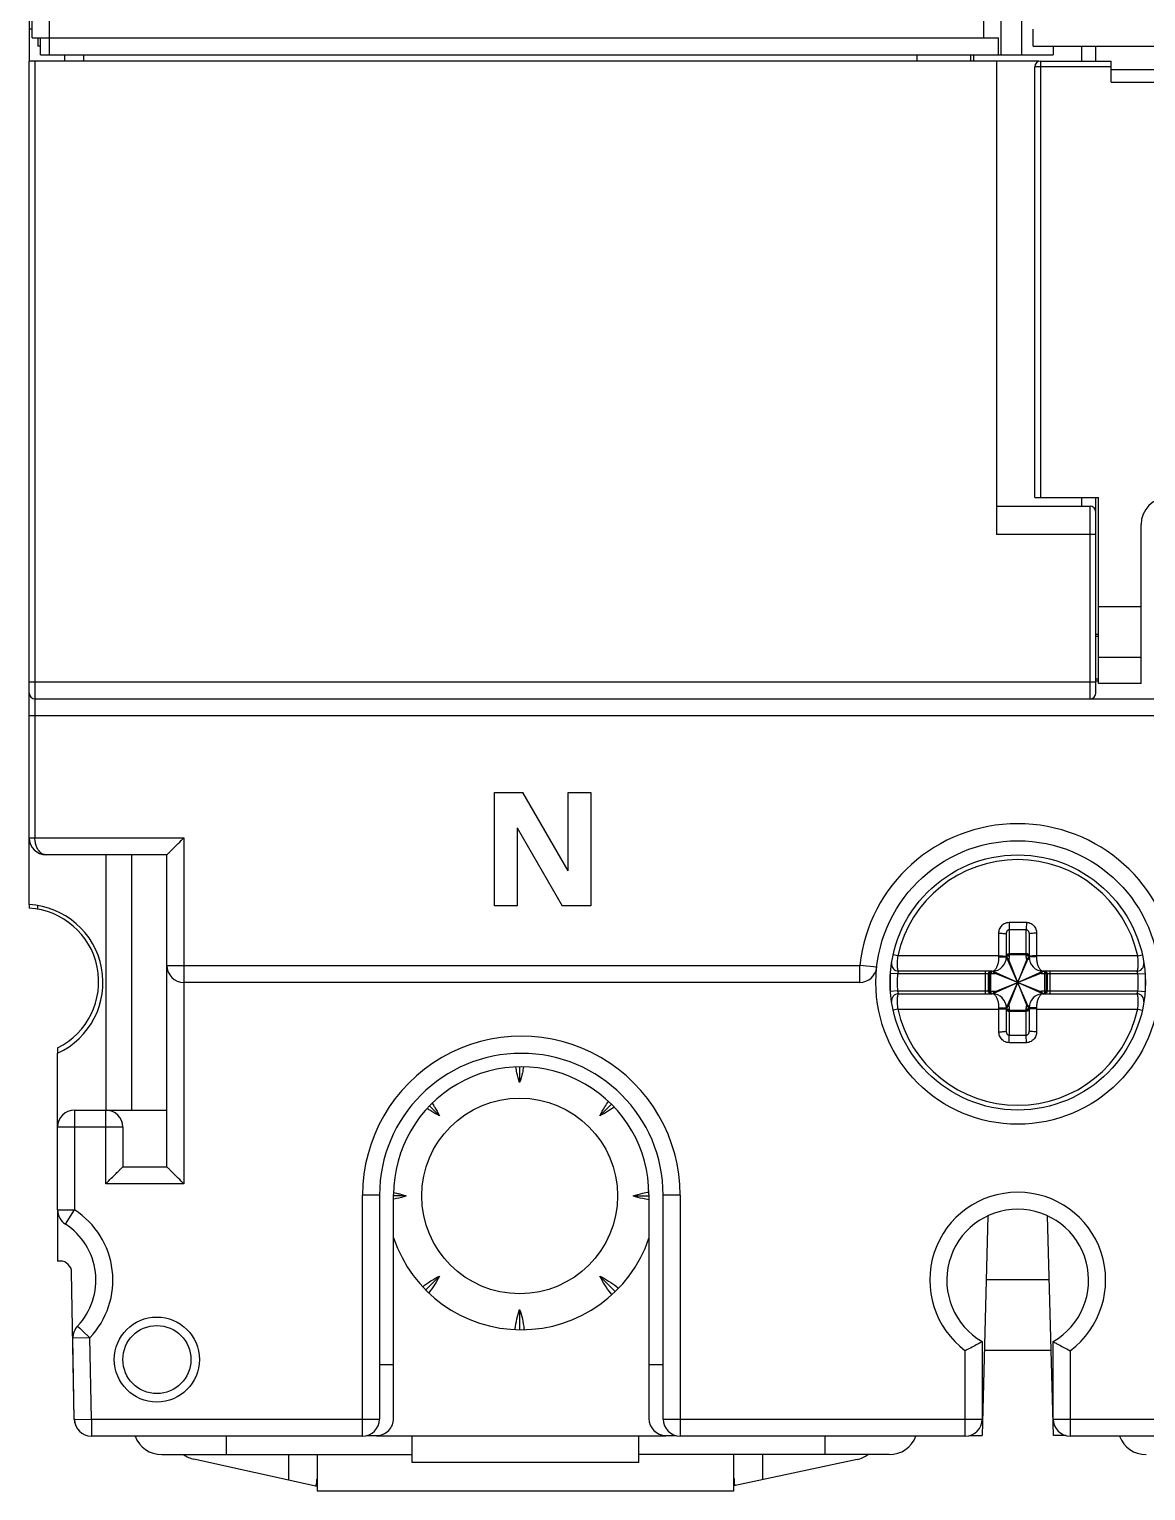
# Model space of a CAD drawing. Extents: x 0 to 193, y 0 to 226.
# Drawn here: x 23.9 to 63.3, y 30.6 to 82.1 of the extents above; entities that cross this region are included whole.
import ezdxf

# ---------------------------------------------------------------- set-up
doc = ezdxf.new("R2010")
doc.units = 0

# ---------------------------------------------------------------- blocks, each defined once
blk = doc.blocks.new('trhgkjglyretgerdutdhjfkhg')
for p, q in [((8526.73, -2201.867), (8526.73, -2290.521)), ((8526.83, -2290.821), (8526.83, -2204.328)), ((8561.73, -2291.421), (8561.73, -2204.703)), ((8560.98, -2209.121), (8560.98, -2291.421)), ((8560.38, -2290.821), (8560.38, -2209.721)), ((8527.43, -2247.821), (8527.43, -2290.821)), ((8526.73, -2290.521), (8526.73, -2291.652)), ((8526.83, -2290.521), (8526.73, -2290.521)), ((8526.83, -2290.821), (8560.9, -2290.821)), ((8527.03, -2290.821), (8527.03, -2291.121)), ((8527.13, -2291.421), (8527.13, -2290.821)), ((8527.43, -2290.821), (8527.43, -2291.421)), ((8560.9, -2291.421), (8560.9, -2290.821)), ((8562.13, -2291.121), (8562.13, -2290.521)), ((8527.13, -2291.121), (8527.03, -2291.121)), ((8562.13, -2291.121), (8666.03, -2291.121)), ((8562.83, -2291.121), (8562.83, -2291.421)), ((8563.83, -2291.121), (8563.83, -2291.642)), ((8564.33, -2291.642), (8564.33, -2291.121)), ((8526.73, -2321.396), (8526.73, -2291.652)), ((8562.319, -2291.652), (8526.73, -2291.652)), ((8526.93, -2291.652), (8526.93, -2319.042)), ((8527.13, -2291.421), (8562.83, -2291.421)), ((8527.98, -2291.652), (8527.98, -2291.421)), ((8528.651, -2291.652), (8528.651, -2291.421)), ((8558.03, -2291.652), (8558.03, -2291.421)), ((8559.91, -2291.421), (8559.91, -2291.652)), ((8560.03, -2291.652), (8560.03, -2291.421)), ((8560.83, -2291.652), (8560.83, -2308.342)), ((8562.18, -2307.042), (8562.18, -2291.842)), ((8564.88, -2291.842), (8562.18, -2291.842)), ((8562.38, -2291.642), (8562.38, -2307.042)), ((8562.38, -2291.642), (8564.88, -2291.642)), ((8564.88, -2292.392), (8564.88, -2291.642)), ((8564.88, -2291.942), (8568.88, -2291.942)), ((8564.88, -2292.392), (8568.88, -2292.392)), ((8560.83, -2307.342), (8564.13, -2307.342)), ((8562.18, -2307.042), (8564.43, -2307.042)), ((8563.83, -2307.042), (8563.83, -2307.342)), ((8564.13, -2314.142), (8564.13, -2307.342)), ((8564.33, -2313.942), (8564.33, -2307.042)), ((8564.43, -2313.592), (8564.43, -2307.042)), ((8564.33, -2308.342), (8560.83, -2308.342)), ((8565.93, -2313.592), (8565.93, -2307.992)), ((8565.93, -2310.892), (8564.43, -2310.892)), ((8564.43, -2311.867), (8564.33, -2311.867)), ((8564.43, -2311.942), (8564.33, -2311.942)), ((8564.43, -2312.667), (8565.93, -2312.667)), ((8526.73, -2313.542), (8564.33, -2313.542)), ((8564.43, -2313.442), (8564.33, -2313.442)), ((8564.43, -2313.517), (8564.33, -2313.517)), ((8565.93, -2313.592), (8564.43, -2313.592)), ((8526.93, -2314.142), (8601.03, -2314.142)), ((8601.03, -2314.742), (8526.73, -2314.742)), ((8543.13, -2321.442), (8543.13, -2317.442)), ((8543.13, -2317.442), (8544.138, -2317.442)), ((8545.73, -2320.201), (8544.138, -2317.442)), ((8545.73, -2320.201), (8545.73, -2317.442)), ((8545.73, -2317.442), (8546.53, -2317.442)), ((8546.53, -2317.442), (8546.53, -2321.442)), ((8543.93, -2318.683), (8545.523, -2321.442)), ((8543.93, -2318.683), (8543.93, -2321.442)), ((8526.73, -2319.042), (8532.18, -2319.042)), ((8532.18, -2319.042), (8532.18, -2331.242)), ((8531.58, -2319.642), (8527.33, -2319.642)), ((8529.435, -2319.642), (8529.435, -2328.642)), ((8530.33, -2319.642), (8530.33, -2328.642)), ((8531.58, -2330.642), (8531.58, -2319.642)), ((8526.73, -2321.396), (8526.73, -2321.523)), ((8527.031, -2321.558), (8527.031, -2321.432)), ((8543.93, -2321.442), (8543.13, -2321.442)), ((8546.53, -2321.442), (8545.523, -2321.442)), ((8561.28, -2322.276), (8561.28, -2323.198)), ((8561.88, -2323.198), (8561.88, -2322.276)), ((8561.18, -2323.242), (8561.18, -2322.438)), ((8561.98, -2322.438), (8561.98, -2323.242)), ((8557.35, -2323.206), (8557.187, -2323.17)), ((8560.918, -2323.242), (8561.18, -2323.242)), ((8561.966, -2325.009), (8561.195, -2323.275)), ((8561.195, -2325.009), (8561.966, -2323.275)), ((8561.899, -2324.939), (8561.262, -2323.346)), ((8561.262, -2324.939), (8561.899, -2323.346)), ((8561.88, -2323.127), (8561.28, -2323.127)), ((8561.88, -2323.169), (8561.28, -2323.169)), ((8562.243, -2323.242), (8561.98, -2323.242)), ((8565.811, -2323.206), (8565.974, -2323.17)), ((8531.58, -2323.542), (8556.013, -2323.542)), ((8556.609, -2323.607), (8556.013, -2323.542)), ((8556.013, -2324.142), (8556.013, -2323.542)), ((8557.341, -2323.842), (8557.092, -2323.825)), ((8557.092, -2324.46), (8557.092, -2323.825)), ((8560.636, -2323.842), (8557.341, -2323.842)), ((8560.68, -2323.742), (8557.38, -2323.742)), ((8560.45, -2324.542), (8560.45, -2323.742)), ((8560.547, -2324.442), (8560.547, -2323.842)), ((8560.569, -2323.842), (8560.569, -2324.442)), ((8560.621, -2323.842), (8560.621, -2324.442)), ((8562.447, -2324.528), (8560.713, -2323.757)), ((8560.713, -2324.528), (8562.447, -2323.757)), ((8562.377, -2324.461), (8560.784, -2323.824)), ((8560.784, -2324.461), (8562.377, -2323.824)), ((8565.78, -2323.742), (8562.48, -2323.742)), ((8565.82, -2323.842), (8562.525, -2323.842)), ((8562.54, -2324.442), (8562.54, -2323.842)), ((8562.592, -2324.442), (8562.592, -2323.842)), ((8562.614, -2323.842), (8562.614, -2324.442)), ((8562.711, -2323.742), (8562.711, -2324.542)), ((8565.82, -2323.842), (8566.069, -2323.825)), ((8566.069, -2323.825), (8566.069, -2324.46)), ((8556.013, -2324.142), (8532.18, -2324.142)), ((8557.341, -2324.442), (8557.092, -2324.46)), ((8557.341, -2324.442), (8560.636, -2324.442)), ((8557.38, -2324.542), (8560.68, -2324.542)), ((8562.48, -2324.542), (8565.78, -2324.542)), ((8562.525, -2324.442), (8565.82, -2324.442)), ((8565.82, -2324.442), (8566.069, -2324.46)), ((8557.35, -2325.078), (8557.187, -2325.114)), ((8560.918, -2325.042), (8561.18, -2325.042)), ((8561.18, -2325.846), (8561.18, -2325.042)), ((8561.28, -2325.087), (8561.28, -2326.009)), ((8561.28, -2325.115), (8561.88, -2325.115)), ((8561.28, -2325.157), (8561.88, -2325.157)), ((8561.88, -2326.009), (8561.88, -2325.087)), ((8562.243, -2325.042), (8561.98, -2325.042)), ((8561.98, -2325.042), (8561.98, -2325.846)), ((8565.811, -2325.078), (8565.974, -2325.114)), ((8527.73, -2326.448), (8527.73, -2326.64)), ((8527.73, -2332.164), (8527.73, -2326.64)), ((8544.02, -2327.123), (8544.02, -2327.669)), ((8540.845, -2328.495), (8541.191, -2328.841)), ((8546.85, -2328.841), (8547.256, -2328.435)), ((8528.33, -2328.642), (8528.33, -2332.164)), ((8528.33, -2328.642), (8531.58, -2328.642)), ((8529.43, -2331.242), (8529.43, -2328.642)), ((8530.03, -2329.242), (8527.73, -2329.242)), ((8530.03, -2329.242), (8530.03, -2330.642)), ((8530.03, -2330.642), (8531.58, -2330.642)), ((8532.18, -2331.242), (8529.43, -2331.242)), ((8539.08, -2331.642), (8538.48, -2331.642)), ((8538.48, -2340.142), (8538.48, -2331.642)), ((8539.08, -2331.642), (8539.08, -2339.542)), ((8539.578, -2339.521), (8539.578, -2331.621)), ((8540.018, -2331.671), (8539.578, -2331.671)), ((8548.023, -2331.671), (8548.578, -2331.671)), ((8548.578, -2331.621), (8548.578, -2339.521)), ((8549.68, -2331.642), (8549.08, -2331.642)), ((8549.08, -2339.542), (8549.08, -2331.642)), ((8549.68, -2331.642), (8549.68, -2340.142)), ((8527.73, -2332.164), (8527.73, -2333.97)), ((8527.73, -2332.164), (8528.33, -2332.164)), ((8528.005, -2332.668), (8528.33, -2332.164)), ((8560.527, -2332.378), (8560.324, -2340.121)), ((8562.836, -2340.121), (8562.633, -2332.378)), ((8527.825, -2333.97), (8527.73, -2333.97)), ((8528.315, -2339.531), (8528.225, -2334.364)), ((8541.19, -2334.501), (8540.707, -2334.984)), ((8546.85, -2334.501), (8547.393, -2335.043)), ((8560.469, -2334.621), (8562.692, -2334.621)), ((8544.02, -2335.673), (8544.02, -2336.389)), ((8528.87, -2336.673), (8528.27, -2336.684)), ((8528.32, -2339.553), (8528.27, -2336.684)), ((8528.435, -2336.26), (8528.516, -2336.337)), ((8528.516, -2336.337), (8528.577, -2336.394)), ((8528.577, -2336.394), (8528.612, -2336.428)), ((8528.612, -2336.428), (8528.87, -2336.673)), ((8528.92, -2339.542), (8528.87, -2336.673)), ((8559.73, -2340.142), (8559.73, -2337.13)), ((8560.33, -2336.807), (8560.33, -2339.542)), ((8562.757, -2337.121), (8560.403, -2337.121)), ((8562.83, -2339.542), (8562.83, -2336.807)), ((8563.43, -2337.13), (8563.43, -2340.142)), ((8539.08, -2337.621), (8539.578, -2337.621)), ((8548.578, -2337.621), (8549.08, -2337.621)), ((8528.32, -2339.553), (8528.92, -2339.542)), ((8528.92, -2339.542), (8539.08, -2339.542)), ((8528.92, -2339.542), (8528.92, -2340.142)), ((8549.08, -2339.542), (8560.33, -2339.542)), ((8562.83, -2339.542), (8574.08, -2339.542)), ((8538.48, -2340.142), (8528.92, -2340.142)), ((8533.676, -2340.142), (8533.676, -2340.796)), ((8538.639, -2340.121), (8538.978, -2340.121)), ((8549.178, -2340.141), (8538.978, -2340.141)), ((8540.227, -2341.071), (8540.227, -2340.141)), ((8548.227, -2341.071), (8548.227, -2340.141)), ((8549.178, -2340.121), (8549.522, -2340.121)), ((8559.73, -2340.142), (8549.68, -2340.142)), ((8554.778, -2340.142), (8554.778, -2340.796)), ((8559.889, -2340.121), (8560.324, -2340.121)), ((8563.272, -2340.121), (8562.836, -2340.121)), ((8573.48, -2340.142), (8563.43, -2340.142)), ((8531.402, -2340.796), (8540.227, -2340.796)), ((8535.877, -2341.697), (8535.877, -2340.796)), ((8536.877, -2340.796), (8536.877, -2342.071)), ((8557.052, -2340.796), (8548.227, -2340.796)), ((8551.577, -2342.071), (8551.577, -2340.796)), ((8552.577, -2340.796), (8552.577, -2341.683)), ((8536.877, -2341.918), (8532.536, -2340.957)), ((8548.227, -2341.071), (8540.227, -2341.071)), ((8555.917, -2340.968), (8551.577, -2341.898)), ((8536.877, -2342.071), (8551.577, -2342.071))]:
    blk.add_line(p, q)
for centre, radius in [((8561.58, -2324.142), 5), ((8561.58, -2324.142), 4.5), ((8544.021, -2331.671), 3.45), ((8531.23, -2337.442), 1.5), ((8531.23, -2337.442), 1.2)]:
    blk.add_circle(centre, radius)
for centre, radius, start, end in [((8562.38, -2291.842), 0.2, 90, 180), ((8564.13, -2307.542), 0.2, 0, 90), ((8566.88, -2307.992), 0.95, 0, 180), ((8526.93, -2313.942), 0.2, 180.0002, 270), ((8564.13, -2313.942), 0.2, 270, 359.9992), ((8561.58, -2324.142), 5.6, 6.1506, 173.8494), ((8527.33, -2319.042), 0.6, 180, 270), ((8561.58, -2324.142), 4.333, 12.4731, 167.5269), ((8526.58, -2324.142), 2.75, 294.7199, 86.8732), ((8526.58, -2324.117), 2.599, 11.4703, 86.6814), ((8560.68, -2323.242), 0.5, 270, 0), ((8562.48, -2323.242), 0.5, 180, 270), ((8526.579, -2324.118), 2.599, 296.2811, 11.4703), ((8532.18, -2323.542), 0.6, 180, 270), ((8556.013, -2323.542), 0.6, 270, 353.8494), ((8557.38, -2323.492), 0.25, 171.2026, 270), ((8561.58, -2324.142), 4.25, 175.9522, 184.0478), ((8565.78, -2323.492), 0.25, 270, 8.7973), ((8561.58, -2324.142), 4.25, 355.9522, 4.0478), ((8557.38, -2324.792), 0.25, 90, 188.7973), ((8560.68, -2325.042), 0.5, 0, 90), ((8562.48, -2325.042), 0.5, 90, 180), ((8565.78, -2324.792), 0.25, 351.2026, 90), ((8561.58, -2324.142), 4.333, 192.4731, 347.5269), ((8544.08, -2331.642), 5.6, 0, 180.0006), ((8544.08, -2331.642), 5, 0, 180), ((8544.078, -2331.621), 4.5, 360, 180.0038), ((8528.33, -2329.242), 0.6, 90, 180), ((8529.43, -2329.242), 0.6, 0, 90), ((8561.58, -2334.642), 3.1, 306.6392, 233.3608), ((8528.33, -2332.164), 0.6, 180, 237.1547), ((8526.73, -2334.642), 2.95, 316.4911, 57.1549), ((8561.58, -2334.642), 2.5, 300, 240), ((8526.73, -2334.642), 2.35, 316.4911, 57.1547), ((8544.08, -2331.641), 4.75, 198.5704, 341.2701), ((8527.825, -2334.37), 0.4, 0.7518, 90), ((8528.87, -2336.673), 0.6, 136.4911, 181), ((8528.915, -2339.521), 0.6, 181.0084, 196.1744), ((8528.92, -2339.542), 0.6, 181, 270), ((8538.48, -2339.542), 0.6, 270, 0), ((8538.978, -2339.521), 0.6, 269.9968, 360), ((8549.178, -2339.521), 0.6, 180.0003, 269.949), ((8549.68, -2339.542), 0.6, 180, 270), ((8559.73, -2339.542), 0.6, 270, 0), ((8563.43, -2339.542), 0.6, 180, 270), ((8531.402, -2339.796), 1, 200.288, 270), ((8557.052, -2339.796), 1, 270.0002, 339.712), ((8566.108, -2339.796), 1, 200.288, 270), ((8532.752, -2339.98), 1, 234.6739, 257.5109), ((8555.702, -2339.991), 1, 282.4318, 306.3825)]:
    blk.add_arc(centre, radius, start, end)
for points, knots in [([(8527.33, -2319.642), (8527.287, -2319.642), (8527.198, -2319.619), (8527.091, -2319.534), (8527.011, -2319.417), (8526.959, -2319.281), (8526.935, -2319.154), (8526.93, -2319.074), (8526.93, -2319.042)], [0, 0, 0, 0, 0.130511, 0.2629632, 0.4033116, 0.5506783, 0.6958514, 0.7904779, 0.7904779, 0.7904779, 0.7904779]), ([(8531.58, -2319.642), (8531.59, -2319.633), (8531.626, -2319.596), (8531.706, -2319.517), (8531.831, -2319.391), (8531.995, -2319.228), (8532.116, -2319.107), (8532.18, -2319.042)], [0, 0, 0, 0, 0.0402334, 0.155377, 0.3364328, 0.573722, 0.8485282, 0.8485282, 0.8485282, 0.8485282]), ([(8560.918, -2322.405), (8560.918, -2322.382), (8560.922, -2322.334), (8560.941, -2322.261), (8560.978, -2322.186), (8561.033, -2322.117), (8561.105, -2322.062), (8561.188, -2322.027), (8561.246, -2322.019), (8561.274, -2322.019)], [0, 0, 0, 0, 0.0686055, 0.1439426, 0.226554, 0.3151503, 0.4062368, 0.4967444, 0.5814957, 0.5814957, 0.5814957, 0.5814957]), ([(8561.18, -2322.438), (8561.18, -2322.429), (8561.181, -2322.409), (8561.187, -2322.379), (8561.197, -2322.348), (8561.212, -2322.32), (8561.232, -2322.296), (8561.255, -2322.28), (8561.272, -2322.276), (8561.28, -2322.276)], [0, 0, 0, 0, 0.0284303, 0.0592124, 0.0918038, 0.1246929, 0.1556434, 0.1834244, 0.2075979, 0.2075979, 0.2075979, 0.2075979]), ([(8561.274, -2322.019), (8561.342, -2322.018), (8561.478, -2322.017), (8561.682, -2322.017), (8561.818, -2322.018), (8561.886, -2322.019)], [0, 0, 0, 0, 0.2025636, 0.4076196, 0.6117272, 0.6117272, 0.6117272, 0.6117272]), ([(8561.274, -2322.019), (8561.275, -2322.052), (8561.276, -2322.116), (8561.278, -2322.201), (8561.279, -2322.254), (8561.28, -2322.276)], [0, 0, 0, 0, 0.1001381, 0.1907363, 0.2572488, 0.2572488, 0.2572488, 0.2572488]), ([(8561.28, -2322.276), (8561.347, -2322.275), (8561.48, -2322.274), (8561.68, -2322.274), (8561.813, -2322.275), (8561.88, -2322.276)], [0, 0, 0, 0, 0.1989894, 0.3995198, 0.6000139, 0.6000139, 0.6000139, 0.6000139]), ([(8561.886, -2322.019), (8561.886, -2322.052), (8561.885, -2322.116), (8561.883, -2322.201), (8561.881, -2322.254), (8561.88, -2322.276)], [0, 0, 0, 0, 0.1001378, 0.190736, 0.257248, 0.257248, 0.257248, 0.257248]), ([(8561.88, -2322.276), (8561.888, -2322.276), (8561.906, -2322.28), (8561.929, -2322.296), (8561.949, -2322.319), (8561.964, -2322.348), (8561.974, -2322.379), (8561.979, -2322.409), (8561.98, -2322.429), (8561.98, -2322.438)], [0, 0, 0, 0, 0.0240864, 0.0517359, 0.0826458, 0.1155786, 0.1482428, 0.1791, 0.2075994, 0.2075994, 0.2075994, 0.2075994]), ([(8561.886, -2322.019), (8561.914, -2322.019), (8561.973, -2322.027), (8562.055, -2322.062), (8562.127, -2322.117), (8562.183, -2322.186), (8562.219, -2322.26), (8562.239, -2322.334), (8562.243, -2322.382), (8562.243, -2322.405)], [0, 0, 0, 0, 0.0844544, 0.1745763, 0.2656171, 0.3543791, 0.4371975, 0.5127248, 0.5814975, 0.5814975, 0.5814975, 0.5814975]), ([(8560.918, -2322.405), (8560.951, -2322.405), (8561.011, -2322.406), (8561.097, -2322.412), (8561.144, -2322.421), (8561.18, -2322.43), (8561.18, -2322.438)], [0, 0, 0, 0, 0.0995172, 0.1852358, 0.2437846, 0.2679334, 0.2679334, 0.2679334, 0.2679334]), ([(8560.918, -2323.206), (8560.918, -2323.125), (8560.918, -2322.954), (8560.918, -2322.686), (8560.918, -2322.501), (8560.918, -2322.405)], [0, 0, 0, 0, 0.2451334, 0.5135022, 0.8014853, 0.8014853, 0.8014853, 0.8014853]), ([(8562.243, -2322.405), (8562.21, -2322.405), (8562.149, -2322.406), (8562.064, -2322.412), (8562.017, -2322.421), (8561.98, -2322.43), (8561.98, -2322.438)], [0, 0, 0, 0, 0.0995172, 0.1852358, 0.2437845, 0.2679333, 0.2679333, 0.2679333, 0.2679333]), ([(8562.243, -2322.405), (8562.243, -2322.502), (8562.243, -2322.689), (8562.243, -2322.956), (8562.243, -2323.126), (8562.243, -2323.206)], [0, 0, 0, 0, 0.2923982, 0.5595968, 0.8014853, 0.8014853, 0.8014853, 0.8014853]), ([(8557.35, -2323.206), (8557.345, -2323.24), (8557.338, -2323.309), (8557.331, -2323.413), (8557.33, -2323.515), (8557.333, -2323.606), (8557.344, -2323.677), (8557.354, -2323.722), (8557.373, -2323.742), (8557.38, -2323.742)], [0, 0, 0, 0, 0.1011592, 0.2076643, 0.3132474, 0.407516, 0.4809532, 0.526858, 0.54949, 0.54949, 0.54949, 0.54949]), ([(8560.918, -2323.206), (8560.823, -2323.206), (8560.628, -2323.206), (8560.324, -2323.206), (8559.994, -2323.206), (8559.632, -2323.206), (8559.237, -2323.206), (8558.81, -2323.206), (8558.351, -2323.206), (8557.861, -2323.206), (8557.524, -2323.206), (8557.35, -2323.206)], [0, 0, 0, 0, 0.284634, 0.583745, 0.912593, 1.274918, 1.670146, 2.09758, 2.55637, 3.046106, 3.56801, 3.56801, 3.56801, 3.56801]), ([(8560.68, -2323.742), (8560.709, -2323.742), (8560.773, -2323.713), (8560.837, -2323.625), (8560.884, -2323.509), (8560.912, -2323.378), (8560.918, -2323.287), (8560.918, -2323.242)], [0, 0, 0, 0, 0.0857154, 0.1935589, 0.3219294, 0.4600473, 0.5939554, 0.5939554, 0.5939554, 0.5939554]), ([(8560.918, -2323.242), (8560.918, -2323.236), (8560.918, -2323.224), (8560.918, -2323.212), (8560.918, -2323.206)], [0, 0, 0, 0, 0.01817785, 0.03583874, 0.03583874, 0.03583874, 0.03583874]), ([(8561.017, -2323.208), (8561.046, -2323.208), (8561.098, -2323.208), (8561.14, -2323.218), (8561.18, -2323.217), (8561.18, -2323.224)], [0, 0, 0, 0, 0.08551, 0.1433196, 0.1647829, 0.1647829, 0.1647829, 0.1647829]), ([(8561.17, -2323.345), (8561.171, -2323.338), (8561.174, -2323.324), (8561.179, -2323.304), (8561.185, -2323.288), (8561.191, -2323.278), (8561.195, -2323.275)], [0, 0, 0, 0, 0.02227813, 0.04272751, 0.06093428, 0.07551171, 0.07551171, 0.07551171, 0.07551171]), ([(8561.18, -2323.214), (8561.18, -2323.205), (8561.196, -2323.185), (8561.222, -2323.177), (8561.241, -2323.173), (8561.246, -2323.172)], [0, 0, 0, 0, 0.02606707, 0.06616314, 0.08229637, 0.08229637, 0.08229637, 0.08229637]), ([(8561.18, -2323.242), (8561.18, -2323.234), (8561.196, -2323.214), (8561.222, -2323.205), (8561.241, -2323.201), (8561.246, -2323.2)], [0, 0, 0, 0, 0.026066, 0.06616128, 0.0822948, 0.0822948, 0.0822948, 0.0822948]), ([(8561.262, -2323.346), (8561.258, -2323.337), (8561.251, -2323.321), (8561.238, -2323.299), (8561.225, -2323.283), (8561.212, -2323.272), (8561.203, -2323.272), (8561.199, -2323.273)], [0, 0, 0, 0, 0.0283478, 0.0532815, 0.0748872, 0.0920764, 0.1014859, 0.1014859, 0.1014859, 0.1014859]), ([(8561.216, -2323.148), (8561.22, -2323.144), (8561.23, -2323.139), (8561.241, -2323.134), (8561.246, -2323.133)], [0, 0, 0, 0, 0.01681323, 0.03392807, 0.03392807, 0.03392807, 0.03392807]), ([(8561.28, -2323.198), (8561.28, -2323.223), (8561.277, -2323.273), (8561.268, -2323.322), (8561.262, -2323.346)], [0, 0, 0, 0, 0.0754848, 0.149718, 0.149718, 0.149718, 0.149718]), ([(8561.899, -2323.346), (8561.893, -2323.322), (8561.883, -2323.273), (8561.88, -2323.223), (8561.88, -2323.198)], [0, 0, 0, 0, 0.0742087, 0.149722, 0.149722, 0.149722, 0.149722]), ([(8561.98, -2323.214), (8561.98, -2323.205), (8561.964, -2323.185), (8561.938, -2323.177), (8561.92, -2323.173), (8561.915, -2323.172)], [0, 0, 0, 0, 0.02575795, 0.06597454, 0.08217418, 0.08217418, 0.08217418, 0.08217418]), ([(8561.98, -2323.242), (8561.98, -2323.234), (8561.964, -2323.214), (8561.938, -2323.205), (8561.92, -2323.201), (8561.915, -2323.2)], [0, 0, 0, 0, 0.02606706, 0.06616314, 0.08229636, 0.08229636, 0.08229636, 0.08229636]), ([(8561.966, -2323.275), (8561.962, -2323.272), (8561.95, -2323.271), (8561.936, -2323.283), (8561.926, -2323.295), (8561.921, -2323.303), (8561.919, -2323.305)], [0, 0, 0, 0, 0.01414489, 0.03141149, 0.05261127, 0.06060313, 0.06060313, 0.06060313, 0.06060313]), ([(8561.991, -2323.345), (8561.99, -2323.338), (8561.986, -2323.324), (8561.981, -2323.304), (8561.976, -2323.288), (8561.97, -2323.278), (8561.966, -2323.275)], [0, 0, 0, 0, 0.02223904, 0.04270095, 0.06093086, 0.07551201, 0.07551201, 0.07551201, 0.07551201]), ([(8562.144, -2323.208), (8562.115, -2323.208), (8562.063, -2323.208), (8562.02, -2323.218), (8561.98, -2323.217), (8561.98, -2323.224)], [0, 0, 0, 0, 0.0855099, 0.1433196, 0.1647829, 0.1647829, 0.1647829, 0.1647829]), ([(8565.811, -2323.206), (8565.637, -2323.206), (8565.3, -2323.206), (8564.81, -2323.206), (8564.351, -2323.206), (8563.924, -2323.206), (8563.529, -2323.206), (8563.167, -2323.206), (8562.837, -2323.206), (8562.532, -2323.206), (8562.338, -2323.206), (8562.243, -2323.206)], [0, 0, 0, 0, 0.521932, 1.011689, 1.470493, 1.89794, 2.293184, 2.655521, 2.984393, 3.283507, 3.56801, 3.56801, 3.56801, 3.56801]), ([(8562.243, -2323.206), (8562.243, -2323.212), (8562.243, -2323.224), (8562.243, -2323.236), (8562.243, -2323.242)], [0, 0, 0, 0, 0.01766099, 0.03583874, 0.03583874, 0.03583874, 0.03583874]), ([(8562.243, -2323.242), (8562.243, -2323.287), (8562.249, -2323.378), (8562.276, -2323.509), (8562.323, -2323.625), (8562.388, -2323.713), (8562.452, -2323.742), (8562.48, -2323.742)], [0, 0, 0, 0, 0.1339076, 0.2720257, 0.4003964, 0.5082394, 0.5939557, 0.5939557, 0.5939557, 0.5939557]), ([(8565.78, -2323.742), (8565.788, -2323.742), (8565.806, -2323.722), (8565.817, -2323.677), (8565.827, -2323.606), (8565.831, -2323.515), (8565.829, -2323.413), (8565.822, -2323.309), (8565.815, -2323.24), (8565.811, -2323.206)], [0, 0, 0, 0, 0.022622, 0.0685253, 0.1419848, 0.236287, 0.3418926, 0.4483892, 0.5494906, 0.5494906, 0.5494906, 0.5494906]), ([(8557.38, -2323.742), (8557.377, -2323.748), (8557.371, -2323.761), (8557.36, -2323.784), (8557.349, -2323.812), (8557.343, -2323.832), (8557.341, -2323.842)], [0, 0, 0, 0, 0.0187148, 0.0440151, 0.0759374, 0.1077522, 0.1077522, 0.1077522, 0.1077522]), ([(8560.61, -2323.748), (8560.605, -2323.75), (8560.584, -2323.76), (8560.564, -2323.782), (8560.554, -2323.803), (8560.552, -2323.808)], [0, 0, 0, 0, 0.01694014, 0.06782964, 0.08515314, 0.08515314, 0.08515314, 0.08515314]), ([(8560.603, -2323.766), (8560.595, -2323.773), (8560.583, -2323.787), (8560.576, -2323.803), (8560.575, -2323.808)], [0, 0, 0, 0, 0.03424847, 0.05157209, 0.05157209, 0.05157209, 0.05157209]), ([(8560.665, -2323.742), (8560.649, -2323.742), (8560.626, -2323.749), (8560.607, -2323.762), (8560.603, -2323.766)], [0, 0, 0, 0, 0.05012009, 0.06715642, 0.06715642, 0.06715642, 0.06715642]), ([(8560.665, -2323.742), (8560.657, -2323.742), (8560.637, -2323.758), (8560.628, -2323.784), (8560.624, -2323.803), (8560.623, -2323.808)], [0, 0, 0, 0, 0.02574366, 0.06591584, 0.08212123, 0.08212123, 0.08212123, 0.08212123]), ([(8560.784, -2323.824), (8560.76, -2323.83), (8560.711, -2323.839), (8560.661, -2323.842), (8560.636, -2323.842)], [0, 0, 0, 0, 0.0741826, 0.1497294, 0.1497294, 0.1497294, 0.1497294]), ([(8560.68, -2323.742), (8560.672, -2323.742), (8560.652, -2323.758), (8560.643, -2323.784), (8560.639, -2323.803), (8560.638, -2323.808)], [0, 0, 0, 0, 0.02606707, 0.06616314, 0.08229636, 0.08229636, 0.08229636, 0.08229636]), ([(8560.713, -2323.757), (8560.71, -2323.761), (8560.709, -2323.773), (8560.716, -2323.781), (8560.72, -2323.786)], [0, 0, 0, 0, 0.01414468, 0.03141043, 0.03141043, 0.03141043, 0.03141043]), ([(8560.783, -2323.732), (8560.776, -2323.733), (8560.762, -2323.736), (8560.742, -2323.741), (8560.726, -2323.747), (8560.716, -2323.753), (8560.713, -2323.757)], [0, 0, 0, 0, 0.02223725, 0.04269836, 0.06092843, 0.07550805, 0.07550805, 0.07550805, 0.07550805]), ([(8560.72, -2323.786), (8560.725, -2323.791), (8560.737, -2323.8), (8560.75, -2323.808), (8560.758, -2323.812)], [0, 0, 0, 0, 0.02119907, 0.04643887, 0.04643887, 0.04643887, 0.04643887]), ([(8562.377, -2323.732), (8562.385, -2323.733), (8562.398, -2323.736), (8562.418, -2323.741), (8562.435, -2323.747), (8562.445, -2323.753), (8562.447, -2323.757)], [0, 0, 0, 0, 0.02227705, 0.04272547, 0.06093149, 0.07550845, 0.07550845, 0.07550845, 0.07550845]), ([(8562.377, -2323.824), (8562.386, -2323.82), (8562.402, -2323.813), (8562.424, -2323.8), (8562.44, -2323.787), (8562.451, -2323.774), (8562.45, -2323.765), (8562.45, -2323.761)], [0, 0, 0, 0, 0.0283477, 0.0532806, 0.0748854, 0.0920738, 0.1014832, 0.1014832, 0.1014832, 0.1014832]), ([(8562.525, -2323.842), (8562.5, -2323.842), (8562.45, -2323.839), (8562.401, -2323.83), (8562.377, -2323.824)], [0, 0, 0, 0, 0.0755715, 0.1497317, 0.1497317, 0.1497317, 0.1497317]), ([(8562.48, -2323.742), (8562.489, -2323.742), (8562.509, -2323.758), (8562.518, -2323.784), (8562.521, -2323.803), (8562.522, -2323.808)], [0, 0, 0, 0, 0.02606593, 0.06616117, 0.08229471, 0.08229471, 0.08229471, 0.08229471]), ([(8562.495, -2323.742), (8562.512, -2323.742), (8562.535, -2323.749), (8562.553, -2323.762), (8562.557, -2323.765)], [0, 0, 0, 0, 0.04960304, 0.06665907, 0.06665907, 0.06665907, 0.06665907]), ([(8562.495, -2323.742), (8562.504, -2323.742), (8562.524, -2323.758), (8562.533, -2323.784), (8562.536, -2323.803), (8562.537, -2323.808)], [0, 0, 0, 0, 0.02606707, 0.06616314, 0.08229636, 0.08229636, 0.08229636, 0.08229636]), ([(8562.566, -2323.756), (8562.58, -2323.764), (8562.597, -2323.782), (8562.606, -2323.803), (8562.608, -2323.808)], [0, 0, 0, 0, 0.05088955, 0.06821316, 0.06821316, 0.06821316, 0.06821316]), ([(8562.569, -2323.778), (8562.573, -2323.782), (8562.579, -2323.792), (8562.584, -2323.802), (8562.586, -2323.808)], [0, 0, 0, 0, 0.01735271, 0.03476827, 0.03476827, 0.03476827, 0.03476827]), ([(8565.82, -2323.842), (8565.817, -2323.832), (8565.811, -2323.812), (8565.801, -2323.784), (8565.79, -2323.761), (8565.783, -2323.748), (8565.78, -2323.742)], [0, 0, 0, 0, 0.0318147, 0.0637371, 0.0890374, 0.1077522, 0.1077522, 0.1077522, 0.1077522]), ([(8557.38, -2324.542), (8557.373, -2324.542), (8557.354, -2324.562), (8557.344, -2324.607), (8557.333, -2324.679), (8557.33, -2324.769), (8557.331, -2324.872), (8557.338, -2324.976), (8557.345, -2325.045), (8557.35, -2325.078)], [0, 0, 0, 0, 0.022622, 0.0685253, 0.1419848, 0.236287, 0.3418926, 0.4483892, 0.5494906, 0.5494906, 0.5494906, 0.5494906]), ([(8557.341, -2324.442), (8557.343, -2324.453), (8557.349, -2324.473), (8557.36, -2324.501), (8557.371, -2324.524), (8557.377, -2324.537), (8557.38, -2324.542)], [0, 0, 0, 0, 0.0318147, 0.0637371, 0.0890374, 0.1077522, 0.1077522, 0.1077522, 0.1077522]), ([(8560.595, -2324.529), (8560.58, -2324.52), (8560.564, -2324.503), (8560.554, -2324.482), (8560.552, -2324.477)], [0, 0, 0, 0, 0.05088955, 0.06821316, 0.06821316, 0.06821316, 0.06821316]), ([(8560.592, -2324.507), (8560.588, -2324.502), (8560.581, -2324.493), (8560.577, -2324.482), (8560.575, -2324.477)], [0, 0, 0, 0, 0.01735271, 0.03476827, 0.03476827, 0.03476827, 0.03476827]), ([(8560.665, -2324.542), (8560.649, -2324.542), (8560.626, -2324.536), (8560.608, -2324.523), (8560.604, -2324.519)], [0, 0, 0, 0, 0.04960304, 0.06665908, 0.06665908, 0.06665908, 0.06665908]), ([(8560.665, -2324.542), (8560.657, -2324.542), (8560.637, -2324.526), (8560.628, -2324.5), (8560.624, -2324.482), (8560.623, -2324.477)], [0, 0, 0, 0, 0.02606707, 0.06616314, 0.08229637, 0.08229637, 0.08229637, 0.08229637]), ([(8560.636, -2324.442), (8560.661, -2324.442), (8560.711, -2324.445), (8560.76, -2324.455), (8560.784, -2324.461)], [0, 0, 0, 0, 0.0755715, 0.1497317, 0.1497317, 0.1497317, 0.1497317]), ([(8560.68, -2324.542), (8560.672, -2324.542), (8560.652, -2324.526), (8560.643, -2324.5), (8560.639, -2324.482), (8560.638, -2324.477)], [0, 0, 0, 0, 0.02606593, 0.06616117, 0.08229471, 0.08229471, 0.08229471, 0.08229471]), ([(8560.918, -2325.042), (8560.918, -2324.998), (8560.912, -2324.907), (8560.884, -2324.776), (8560.837, -2324.659), (8560.773, -2324.571), (8560.709, -2324.542), (8560.68, -2324.542)], [0, 0, 0, 0, 0.1339076, 0.2720257, 0.4003964, 0.5082394, 0.5939557, 0.5939557, 0.5939557, 0.5939557]), ([(8560.784, -2324.461), (8560.775, -2324.464), (8560.759, -2324.472), (8560.737, -2324.484), (8560.721, -2324.497), (8560.71, -2324.511), (8560.71, -2324.52), (8560.711, -2324.523)], [0, 0, 0, 0, 0.0283477, 0.0532806, 0.0748854, 0.0920738, 0.1014832, 0.1014832, 0.1014832, 0.1014832]), ([(8560.783, -2324.553), (8560.776, -2324.552), (8560.762, -2324.548), (8560.742, -2324.543), (8560.726, -2324.538), (8560.716, -2324.532), (8560.713, -2324.528)], [0, 0, 0, 0, 0.02227705, 0.04272547, 0.06093149, 0.07550845, 0.07550845, 0.07550845, 0.07550845]), ([(8562.48, -2324.542), (8562.452, -2324.542), (8562.388, -2324.571), (8562.323, -2324.659), (8562.276, -2324.776), (8562.249, -2324.907), (8562.243, -2324.998), (8562.243, -2325.042)], [0, 0, 0, 0, 0.0857154, 0.1935589, 0.3219294, 0.4600473, 0.5939554, 0.5939554, 0.5939554, 0.5939554]), ([(8562.525, -2324.442), (8562.5, -2324.442), (8562.45, -2324.445), (8562.401, -2324.455), (8562.377, -2324.461)], [0, 0, 0, 0, 0.0753321, 0.1496914, 0.1496914, 0.1496914, 0.1496914]), ([(8562.377, -2324.553), (8562.385, -2324.552), (8562.398, -2324.549), (8562.418, -2324.543), (8562.435, -2324.538), (8562.445, -2324.532), (8562.447, -2324.528)], [0, 0, 0, 0, 0.02221081, 0.04255589, 0.06104522, 0.07551541, 0.07551541, 0.07551541, 0.07551541]), ([(8562.441, -2324.499), (8562.436, -2324.494), (8562.424, -2324.484), (8562.411, -2324.477), (8562.403, -2324.473)], [0, 0, 0, 0, 0.0209119, 0.04607775, 0.04607775, 0.04607775, 0.04607775]), ([(8562.447, -2324.528), (8562.45, -2324.524), (8562.452, -2324.512), (8562.445, -2324.503), (8562.441, -2324.499)], [0, 0, 0, 0, 0.01458251, 0.03123653, 0.03123653, 0.03123653, 0.03123653]), ([(8562.525, -2324.442), (8562.525, -2324.459), (8562.522, -2324.489), (8562.509, -2324.524), (8562.494, -2324.538), (8562.488, -2324.541)], [0, 0, 0, 0, 0.050359, 0.0904545, 0.1092398, 0.1092398, 0.1092398, 0.1092398]), ([(8562.54, -2324.442), (8562.54, -2324.459), (8562.537, -2324.489), (8562.524, -2324.524), (8562.509, -2324.538), (8562.503, -2324.541)], [0, 0, 0, 0, 0.0503577, 0.0904538, 0.1092396, 0.1092396, 0.1092396, 0.1092396]), ([(8562.592, -2324.442), (8562.592, -2324.46), (8562.583, -2324.495), (8562.55, -2324.529), (8562.523, -2324.539), (8562.512, -2324.541)], [0, 0, 0, 0, 0.0519316, 0.1030547, 0.1364663, 0.1364663, 0.1364663, 0.1364663]), ([(8562.614, -2324.442), (8562.614, -2324.46), (8562.605, -2324.494), (8562.568, -2324.533), (8562.534, -2324.542), (8562.517, -2324.542)], [0, 0, 0, 0, 0.0516475, 0.1025371, 0.1526572, 0.1526572, 0.1526572, 0.1526572]), ([(8565.78, -2324.542), (8565.783, -2324.537), (8565.79, -2324.524), (8565.8, -2324.502), (8565.811, -2324.474), (8565.817, -2324.453), (8565.82, -2324.442)], [0, 0, 0, 0, 0.0178792, 0.0426, 0.0748566, 0.1077504, 0.1077504, 0.1077504, 0.1077504]), ([(8565.811, -2325.078), (8565.815, -2325.045), (8565.822, -2324.976), (8565.829, -2324.872), (8565.831, -2324.769), (8565.827, -2324.679), (8565.817, -2324.607), (8565.806, -2324.562), (8565.788, -2324.542), (8565.78, -2324.542)], [0, 0, 0, 0, 0.1011592, 0.2076643, 0.3132474, 0.407516, 0.4809532, 0.526858, 0.54949, 0.54949, 0.54949, 0.54949]), ([(8557.35, -2325.078), (8557.524, -2325.078), (8557.861, -2325.078), (8558.351, -2325.078), (8558.81, -2325.078), (8559.237, -2325.078), (8559.632, -2325.078), (8559.994, -2325.078), (8560.324, -2325.078), (8560.628, -2325.078), (8560.823, -2325.078), (8560.918, -2325.078)], [0, 0, 0, 0, 0.521932, 1.011689, 1.470493, 1.89794, 2.293184, 2.655521, 2.984393, 3.283507, 3.56801, 3.56801, 3.56801, 3.56801]), ([(8560.918, -2325.078), (8560.918, -2325.072), (8560.918, -2325.06), (8560.918, -2325.048), (8560.918, -2325.042)], [0, 0, 0, 0, 0.01766099, 0.03583874, 0.03583874, 0.03583874, 0.03583874]), ([(8560.918, -2325.88), (8560.918, -2325.851), (8560.918, -2325.791), (8560.918, -2325.697), (8560.918, -2325.595), (8560.918, -2325.482), (8560.918, -2325.359), (8560.918, -2325.223), (8560.918, -2325.128), (8560.918, -2325.078)], [0, 0, 0, 0, 0.0858183, 0.1792338, 0.2814322, 0.3935658, 0.516742, 0.6522102, 0.8014853, 0.8014853, 0.8014853, 0.8014853]), ([(8561.017, -2325.077), (8561.046, -2325.077), (8561.095, -2325.077), (8561.144, -2325.065), (8561.175, -2325.069), (8561.179, -2325.064)], [0, 0, 0, 0, 0.0855099, 0.1433196, 0.1628273, 0.1628273, 0.1628273, 0.1628273]), ([(8561.17, -2324.939), (8561.171, -2324.947), (8561.174, -2324.96), (8561.179, -2324.98), (8561.185, -2324.997), (8561.191, -2325.007), (8561.195, -2325.009)], [0, 0, 0, 0, 0.02223797, 0.04270049, 0.06093265, 0.07551204, 0.07551204, 0.07551204, 0.07551204]), ([(8561.18, -2325.042), (8561.18, -2325.051), (8561.196, -2325.071), (8561.222, -2325.08), (8561.241, -2325.083), (8561.246, -2325.084)], [0, 0, 0, 0, 0.02606706, 0.06616314, 0.08229636, 0.08229636, 0.08229636, 0.08229636]), ([(8561.18, -2325.071), (8561.18, -2325.079), (8561.196, -2325.099), (8561.222, -2325.108), (8561.241, -2325.112), (8561.246, -2325.113)], [0, 0, 0, 0, 0.02575795, 0.06597454, 0.08217417, 0.08217417, 0.08217417, 0.08217417]), ([(8561.195, -2325.009), (8561.199, -2325.012), (8561.211, -2325.014), (8561.223, -2325.004), (8561.23, -2324.996), (8561.233, -2324.992)], [0, 0, 0, 0, 0.01414489, 0.03141149, 0.04509897, 0.04509897, 0.04509897, 0.04509897]), ([(8561.233, -2324.992), (8561.234, -2324.99), (8561.237, -2324.986), (8561.24, -2324.982), (8561.242, -2324.98)], [0, 0, 0, 0, 0.00753388, 0.01552575, 0.01552575, 0.01552575, 0.01552575]), ([(8561.262, -2324.939), (8561.268, -2324.963), (8561.277, -2325.012), (8561.28, -2325.062), (8561.28, -2325.087)], [0, 0, 0, 0, 0.0742087, 0.149722, 0.149722, 0.149722, 0.149722]), ([(8561.88, -2325.087), (8561.88, -2325.062), (8561.883, -2325.012), (8561.893, -2324.963), (8561.899, -2324.939)], [0, 0, 0, 0, 0.0754848, 0.149718, 0.149718, 0.149718, 0.149718]), ([(8561.899, -2324.939), (8561.902, -2324.948), (8561.91, -2324.964), (8561.922, -2324.986), (8561.935, -2325.002), (8561.949, -2325.013), (8561.958, -2325.012), (8561.961, -2325.012)], [0, 0, 0, 0, 0.0283478, 0.0532815, 0.0748872, 0.0920764, 0.1014859, 0.1014859, 0.1014859, 0.1014859]), ([(8561.98, -2325.042), (8561.98, -2325.051), (8561.964, -2325.071), (8561.938, -2325.08), (8561.92, -2325.083), (8561.915, -2325.084)], [0, 0, 0, 0, 0.026066, 0.06616128, 0.0822948, 0.0822948, 0.0822948, 0.0822948]), ([(8561.98, -2325.071), (8561.98, -2325.079), (8561.964, -2325.099), (8561.938, -2325.108), (8561.92, -2325.112), (8561.915, -2325.113)], [0, 0, 0, 0, 0.02606706, 0.06616314, 0.08229636, 0.08229636, 0.08229636, 0.08229636]), ([(8561.945, -2325.137), (8561.94, -2325.14), (8561.931, -2325.146), (8561.92, -2325.15), (8561.915, -2325.152)], [0, 0, 0, 0, 0.01681323, 0.03392807, 0.03392807, 0.03392807, 0.03392807]), ([(8561.991, -2324.939), (8561.99, -2324.947), (8561.986, -2324.96), (8561.981, -2324.98), (8561.976, -2324.997), (8561.97, -2325.007), (8561.966, -2325.009)], [0, 0, 0, 0, 0.02227813, 0.04272751, 0.06093428, 0.07551171, 0.07551171, 0.07551171, 0.07551171]), ([(8562.144, -2325.077), (8562.115, -2325.077), (8562.065, -2325.077), (8562.016, -2325.065), (8561.986, -2325.069), (8561.981, -2325.064)], [0, 0, 0, 0, 0.08551, 0.1433196, 0.1628273, 0.1628273, 0.1628273, 0.1628273]), ([(8562.243, -2325.042), (8562.243, -2325.048), (8562.243, -2325.06), (8562.243, -2325.072), (8562.243, -2325.078)], [0, 0, 0, 0, 0.01817785, 0.03583874, 0.03583874, 0.03583874, 0.03583874]), ([(8562.243, -2325.078), (8562.338, -2325.078), (8562.532, -2325.078), (8562.837, -2325.078), (8563.167, -2325.078), (8563.529, -2325.078), (8563.924, -2325.078), (8564.351, -2325.078), (8564.81, -2325.078), (8565.3, -2325.078), (8565.637, -2325.078), (8565.811, -2325.078)], [0, 0, 0, 0, 0.284634, 0.583745, 0.912593, 1.274918, 1.670146, 2.09758, 2.55637, 3.046106, 3.56801, 3.56801, 3.56801, 3.56801]), ([(8562.243, -2325.078), (8562.243, -2325.128), (8562.243, -2325.224), (8562.243, -2325.361), (8562.243, -2325.484), (8562.243, -2325.597), (8562.243, -2325.699), (8562.243, -2325.792), (8562.243, -2325.851), (8562.243, -2325.88)], [0, 0, 0, 0, 0.1507243, 0.2867075, 0.4100161, 0.5219337, 0.6236486, 0.7164144, 0.8014853, 0.8014853, 0.8014853, 0.8014853]), ([(8560.918, -2325.88), (8560.951, -2325.88), (8561.011, -2325.879), (8561.097, -2325.873), (8561.144, -2325.864), (8561.18, -2325.854), (8561.18, -2325.846)], [0, 0, 0, 0, 0.0995172, 0.1852358, 0.2437845, 0.2679333, 0.2679333, 0.2679333, 0.2679333]), ([(8561.274, -2326.266), (8561.246, -2326.266), (8561.188, -2326.257), (8561.105, -2326.223), (8561.033, -2326.168), (8560.978, -2326.099), (8560.941, -2326.024), (8560.922, -2325.951), (8560.918, -2325.903), (8560.918, -2325.88)], [0, 0, 0, 0, 0.0844544, 0.1745763, 0.2656171, 0.3543791, 0.4371975, 0.5127248, 0.5814975, 0.5814975, 0.5814975, 0.5814975]), ([(8561.28, -2326.009), (8561.272, -2326.009), (8561.255, -2326.004), (8561.232, -2325.989), (8561.212, -2325.965), (8561.197, -2325.937), (8561.187, -2325.906), (8561.181, -2325.876), (8561.18, -2325.856), (8561.18, -2325.846)], [0, 0, 0, 0, 0.0240864, 0.0517359, 0.0826458, 0.1155786, 0.1482428, 0.1791, 0.2075994, 0.2075994, 0.2075994, 0.2075994]), ([(8561.98, -2325.846), (8561.98, -2325.856), (8561.979, -2325.876), (8561.974, -2325.906), (8561.964, -2325.936), (8561.949, -2325.965), (8561.929, -2325.989), (8561.906, -2326.004), (8561.888, -2326.009), (8561.88, -2326.009)], [0, 0, 0, 0, 0.0284303, 0.0592124, 0.0918038, 0.1246929, 0.1556434, 0.1834244, 0.2075979, 0.2075979, 0.2075979, 0.2075979]), ([(8562.243, -2325.88), (8562.243, -2325.903), (8562.239, -2325.951), (8562.219, -2326.024), (8562.183, -2326.098), (8562.128, -2326.167), (8562.056, -2326.223), (8561.973, -2326.257), (8561.914, -2326.266), (8561.886, -2326.266)], [0, 0, 0, 0, 0.0686055, 0.1439426, 0.226554, 0.3151503, 0.4062368, 0.4967444, 0.5814957, 0.5814957, 0.5814957, 0.5814957]), ([(8562.243, -2325.88), (8562.21, -2325.88), (8562.149, -2325.879), (8562.064, -2325.873), (8562.017, -2325.864), (8561.98, -2325.854), (8561.98, -2325.846)], [0, 0, 0, 0, 0.0995172, 0.1852358, 0.2437846, 0.2679334, 0.2679334, 0.2679334, 0.2679334]), ([(8561.274, -2326.266), (8561.275, -2326.233), (8561.276, -2326.169), (8561.278, -2326.083), (8561.279, -2326.031), (8561.28, -2326.009)], [0, 0, 0, 0, 0.1001378, 0.190736, 0.257248, 0.257248, 0.257248, 0.257248]), ([(8561.886, -2326.266), (8561.818, -2326.267), (8561.682, -2326.268), (8561.478, -2326.268), (8561.342, -2326.267), (8561.274, -2326.266)], [0, 0, 0, 0, 0.204125, 0.409196, 0.6117272, 0.6117272, 0.6117272, 0.6117272]), ([(8561.88, -2326.009), (8561.813, -2326.01), (8561.68, -2326.011), (8561.48, -2326.011), (8561.347, -2326.01), (8561.28, -2326.009)], [0, 0, 0, 0, 0.2005115, 0.4010562, 0.6000139, 0.6000139, 0.6000139, 0.6000139]), ([(8561.886, -2326.266), (8561.886, -2326.233), (8561.885, -2326.169), (8561.883, -2326.083), (8561.881, -2326.031), (8561.88, -2326.009)], [0, 0, 0, 0, 0.1001381, 0.1907363, 0.2572488, 0.2572488, 0.2572488, 0.2572488]), ([(8544.02, -2327.669), (8543.981, -2327.558), (8543.931, -2327.379), (8543.897, -2327.197), (8543.887, -2327.13)], [0, 0, 0, 0, 0.3517875, 0.5557782, 0.5557782, 0.5557782, 0.5557782]), ([(8540.933, -2328.405), (8540.963, -2328.447), (8541.057, -2328.587), (8541.14, -2328.735), (8541.191, -2328.841)], [0, 0, 0, 0, 0.1548141, 0.5063086, 0.5063086, 0.5063086, 0.5063086]), ([(8546.85, -2328.841), (8546.901, -2328.735), (8546.996, -2328.564), (8547.108, -2328.404), (8547.155, -2328.342)], [0, 0, 0, 0, 0.3517865, 0.5848181, 0.5848181, 0.5848181, 0.5848181]), ([(8541.191, -2328.841), (8541.085, -2328.79), (8540.939, -2328.709), (8540.801, -2328.615), (8540.761, -2328.587)], [0, 0, 0, 0, 0.3518011, 0.4995189, 0.4995189, 0.4995189, 0.4995189]), ([(8547.35, -2328.536), (8547.287, -2328.583), (8547.127, -2328.695), (8546.956, -2328.79), (8546.85, -2328.841)], [0, 0, 0, 0, 0.2338347, 0.5853021, 0.5853021, 0.5853021, 0.5853021]), ([(8529.43, -2331.242), (8529.495, -2331.178), (8529.615, -2331.057), (8529.779, -2330.894), (8529.904, -2330.768), (8529.984, -2330.689), (8530.021, -2330.652), (8530.03, -2330.642)], [0, 0, 0, 0, 0.274286, 0.5111711, 0.6922419, 0.807862, 0.8485282, 0.8485282, 0.8485282, 0.8485282]), ([(8532.18, -2331.242), (8532.116, -2331.178), (8531.995, -2331.057), (8531.832, -2330.894), (8531.706, -2330.768), (8531.627, -2330.689), (8531.59, -2330.652), (8531.58, -2330.642)], [0, 0, 0, 0, 0.274286, 0.5111711, 0.6922419, 0.807862, 0.8485282, 0.8485282, 0.8485282, 0.8485282]), ([(8539.581, -2331.554), (8539.614, -2331.561), (8539.686, -2331.575), (8539.756, -2331.592), (8539.794, -2331.602)], [0, 0, 0, 0, 0.1008377, 0.21812, 0.21812, 0.21812, 0.21812]), ([(8540.018, -2331.671), (8539.908, -2331.71), (8539.761, -2331.751), (8539.612, -2331.781), (8539.578, -2331.788)], [0, 0, 0, 0, 0.3517919, 0.455463, 0.455463, 0.455463, 0.455463]), ([(8548.578, -2331.807), (8548.505, -2331.796), (8548.317, -2331.762), (8548.133, -2331.71), (8548.023, -2331.671)], [0, 0, 0, 0, 0.2211115, 0.5725756, 0.5725756, 0.5725756, 0.5725756]), ([(8540.603, -2334.873), (8540.693, -2334.801), (8540.882, -2334.665), (8541.085, -2334.551), (8541.19, -2334.501)], [0, 0, 0, 0, 0.3449913, 0.6964834, 0.6964834, 0.6964834, 0.6964834]), ([(8541.19, -2334.501), (8541.14, -2334.607), (8541.026, -2334.81), (8540.889, -2334.999), (8540.817, -2335.089)], [0, 0, 0, 0, 0.3518006, 0.6976796, 0.6976796, 0.6976796, 0.6976796]), ([(8546.85, -2334.501), (8546.956, -2334.551), (8547.162, -2334.667), (8547.374, -2334.82), (8547.485, -2334.912), (8547.505, -2334.929)], [0, 0, 0, 0, 0.3517858, 0.7058983, 0.7838469, 0.7838469, 0.7838469, 0.7838469]), ([(8547.276, -2335.152), (8547.26, -2335.133), (8547.169, -2335.023), (8547.016, -2334.812), (8546.901, -2334.606), (8546.85, -2334.501)], [0, 0, 0, 0, 0.0739356, 0.4280303, 0.7795071, 0.7795071, 0.7795071, 0.7795071]), ([(8543.866, -2336.384), (8543.866, -2336.376), (8543.879, -2336.251), (8543.917, -2336.01), (8543.981, -2335.783), (8544.02, -2335.673)], [0, 0, 0, 0, 0.0230059, 0.3771607, 0.7286389, 0.7286389, 0.7286389, 0.7286389]), ([(8544.02, -2335.673), (8544.06, -2335.783), (8544.124, -2336.011), (8544.162, -2336.252), (8544.175, -2336.379), (8544.176, -2336.387)], [0, 0, 0, 0, 0.3517872, 0.7059577, 0.7325886, 0.7325886, 0.7325886, 0.7325886]), ([(8560.33, -2336.807), (8560.317, -2336.815), (8560.263, -2336.846), (8560.144, -2336.913), (8559.958, -2337.014), (8559.811, -2337.089), (8559.73, -2337.13)], [0, 0, 0, 0, 0.0464425, 0.1872009, 0.409238, 0.6812205, 0.6812205, 0.6812205, 0.6812205]), ([(8562.83, -2336.807), (8562.844, -2336.815), (8562.898, -2336.846), (8563.016, -2336.913), (8563.202, -2337.013), (8563.349, -2337.089), (8563.43, -2337.13)], [0, 0, 0, 0, 0.046254, 0.1864736, 0.4083174, 0.6812207, 0.6812207, 0.6812207, 0.6812207]), ([(8536.834, -2341.909), (8536.849, -2341.88), (8536.867, -2341.808), (8536.873, -2341.721), (8536.875, -2341.665), (8536.876, -2341.65)], [0, 0, 0, 0, 0.0961682, 0.2178848, 0.2637484, 0.2637484, 0.2637484, 0.2637484]), ([(8551.578, -2341.634), (8551.579, -2341.648), (8551.58, -2341.703), (8551.585, -2341.789), (8551.6, -2341.861), (8551.612, -2341.89)], [0, 0, 0, 0, 0.0438197, 0.1644144, 0.2594884, 0.2594884, 0.2594884, 0.2594884])]:
    blk.add_open_spline(points, degree=3, knots=knots)
for points in [[(8560.918, -2323.206), (8560.951, -2323.206), (8560.984, -2323.207), (8561.017, -2323.208)], [(8561.18, -2323.214), (8561.18, -2323.199), (8561.185, -2323.184), (8561.193, -2323.171)], [(8561.193, -2323.171), (8561.199, -2323.162), (8561.207, -2323.154), (8561.216, -2323.148)], [(8561.199, -2323.273), (8561.198, -2323.273), (8561.196, -2323.274), (8561.195, -2323.275)], [(8561.246, -2323.133), (8561.257, -2323.129), (8561.269, -2323.127), (8561.28, -2323.127)], [(8561.246, -2323.172), (8561.257, -2323.17), (8561.269, -2323.169), (8561.28, -2323.169)], [(8561.246, -2323.2), (8561.257, -2323.199), (8561.269, -2323.198), (8561.28, -2323.198)], [(8561.915, -2323.133), (8561.904, -2323.129), (8561.892, -2323.127), (8561.88, -2323.127)], [(8561.915, -2323.172), (8561.903, -2323.17), (8561.892, -2323.169), (8561.88, -2323.169)], [(8561.915, -2323.2), (8561.903, -2323.199), (8561.892, -2323.198), (8561.88, -2323.198)], [(8561.903, -2323.337), (8561.901, -2323.34), (8561.9, -2323.343), (8561.899, -2323.346)], [(8561.911, -2323.32), (8561.908, -2323.325), (8561.905, -2323.331), (8561.903, -2323.337)], [(8561.919, -2323.305), (8561.916, -2323.31), (8561.913, -2323.315), (8561.911, -2323.32)], [(8561.93, -2323.139), (8561.925, -2323.136), (8561.92, -2323.134), (8561.915, -2323.133)], [(8561.945, -2323.148), (8561.94, -2323.144), (8561.935, -2323.141), (8561.93, -2323.139)], [(8561.967, -2323.171), (8561.961, -2323.162), (8561.953, -2323.154), (8561.945, -2323.148)], [(8561.98, -2323.214), (8561.98, -2323.199), (8561.975, -2323.183), (8561.967, -2323.171)], [(8562.243, -2323.206), (8562.21, -2323.206), (8562.177, -2323.207), (8562.144, -2323.208)], [(8560.552, -2323.808), (8560.549, -2323.819), (8560.547, -2323.831), (8560.547, -2323.842)], [(8560.575, -2323.808), (8560.571, -2323.819), (8560.569, -2323.831), (8560.569, -2323.842)], [(8560.643, -2323.742), (8560.632, -2323.742), (8560.621, -2323.744), (8560.61, -2323.748)], [(8560.623, -2323.808), (8560.622, -2323.819), (8560.621, -2323.831), (8560.621, -2323.842)], [(8560.638, -2323.808), (8560.637, -2323.819), (8560.636, -2323.831), (8560.636, -2323.842)], [(8560.758, -2323.812), (8560.763, -2323.815), (8560.769, -2323.817), (8560.775, -2323.82)], [(8560.775, -2323.82), (8560.778, -2323.821), (8560.781, -2323.823), (8560.784, -2323.824)], [(8562.45, -2323.761), (8562.449, -2323.76), (8562.448, -2323.758), (8562.447, -2323.757)], [(8562.517, -2323.742), (8562.529, -2323.742), (8562.54, -2323.744), (8562.55, -2323.748)], [(8562.522, -2323.808), (8562.524, -2323.819), (8562.525, -2323.831), (8562.525, -2323.842)], [(8562.537, -2323.808), (8562.539, -2323.819), (8562.54, -2323.831), (8562.54, -2323.842)], [(8562.55, -2323.748), (8562.556, -2323.75), (8562.561, -2323.753), (8562.566, -2323.756)], [(8562.557, -2323.765), (8562.561, -2323.769), (8562.565, -2323.773), (8562.569, -2323.778)], [(8562.586, -2323.808), (8562.59, -2323.819), (8562.592, -2323.831), (8562.592, -2323.842)], [(8562.608, -2323.808), (8562.612, -2323.819), (8562.614, -2323.831), (8562.614, -2323.842)], [(8560.552, -2324.477), (8560.549, -2324.466), (8560.547, -2324.454), (8560.547, -2324.442)], [(8560.575, -2324.477), (8560.571, -2324.466), (8560.569, -2324.454), (8560.569, -2324.442)], [(8560.604, -2324.519), (8560.599, -2324.516), (8560.595, -2324.511), (8560.592, -2324.507)], [(8560.61, -2324.536), (8560.605, -2324.534), (8560.6, -2324.532), (8560.595, -2324.529)], [(8560.643, -2324.542), (8560.632, -2324.542), (8560.621, -2324.54), (8560.61, -2324.536)], [(8560.623, -2324.477), (8560.622, -2324.465), (8560.621, -2324.454), (8560.621, -2324.442)], [(8560.638, -2324.477), (8560.637, -2324.465), (8560.636, -2324.454), (8560.636, -2324.442)], [(8560.711, -2324.523), (8560.711, -2324.525), (8560.712, -2324.526), (8560.713, -2324.528)], [(8562.386, -2324.465), (8562.383, -2324.463), (8562.38, -2324.462), (8562.377, -2324.461)], [(8562.403, -2324.473), (8562.398, -2324.47), (8562.392, -2324.467), (8562.386, -2324.465)], [(8562.488, -2324.541), (8562.486, -2324.542), (8562.483, -2324.542), (8562.48, -2324.542)], [(8562.512, -2324.541), (8562.506, -2324.542), (8562.501, -2324.542), (8562.495, -2324.542)], [(8560.918, -2325.078), (8560.951, -2325.078), (8560.984, -2325.078), (8561.017, -2325.077)], [(8561.179, -2325.064), (8561.18, -2325.063), (8561.18, -2325.061), (8561.18, -2325.06)], [(8561.18, -2325.071), (8561.18, -2325.086), (8561.185, -2325.101), (8561.194, -2325.114)], [(8561.194, -2325.114), (8561.2, -2325.123), (8561.207, -2325.131), (8561.216, -2325.137)], [(8561.216, -2325.137), (8561.221, -2325.14), (8561.225, -2325.143), (8561.23, -2325.146)], [(8561.23, -2325.146), (8561.235, -2325.148), (8561.241, -2325.15), (8561.246, -2325.152)], [(8561.242, -2324.98), (8561.245, -2324.975), (8561.247, -2324.97), (8561.25, -2324.965)], [(8561.246, -2325.084), (8561.257, -2325.086), (8561.269, -2325.087), (8561.28, -2325.087)], [(8561.246, -2325.113), (8561.257, -2325.114), (8561.269, -2325.115), (8561.28, -2325.115)], [(8561.246, -2325.152), (8561.257, -2325.156), (8561.269, -2325.157), (8561.28, -2325.157)], [(8561.25, -2324.965), (8561.253, -2324.959), (8561.255, -2324.954), (8561.258, -2324.948)], [(8561.258, -2324.948), (8561.259, -2324.945), (8561.261, -2324.942), (8561.262, -2324.939)], [(8561.915, -2325.084), (8561.903, -2325.086), (8561.892, -2325.087), (8561.88, -2325.087)], [(8561.915, -2325.113), (8561.903, -2325.114), (8561.892, -2325.115), (8561.88, -2325.115)], [(8561.915, -2325.152), (8561.904, -2325.156), (8561.892, -2325.157), (8561.88, -2325.157)], [(8561.967, -2325.114), (8561.961, -2325.123), (8561.954, -2325.131), (8561.945, -2325.137)], [(8561.961, -2325.012), (8561.963, -2325.011), (8561.964, -2325.01), (8561.966, -2325.009)], [(8561.98, -2325.071), (8561.98, -2325.086), (8561.975, -2325.101), (8561.967, -2325.114)], [(8561.981, -2325.064), (8561.981, -2325.063), (8561.98, -2325.061), (8561.98, -2325.06)], [(8562.243, -2325.078), (8562.21, -2325.078), (8562.177, -2325.078), (8562.144, -2325.077)], [(8544.117, -2327.33), (8544.092, -2327.445), (8544.06, -2327.558), (8544.02, -2327.669)], [(8544.155, -2327.124), (8544.144, -2327.193), (8544.132, -2327.262), (8544.117, -2327.33)], [(8539.794, -2331.602), (8539.87, -2331.622), (8539.945, -2331.645), (8540.018, -2331.671)], [(8548.023, -2331.671), (8548.133, -2331.631), (8548.246, -2331.6), (8548.361, -2331.574)], [(8548.361, -2331.574), (8548.432, -2331.559), (8548.503, -2331.546), (8548.574, -2331.535)]]:
    blk.add_open_spline(points, degree=3)

msp = doc.modelspace()

# ---------------------------------------------------------------- block references
msp.add_blockref('trhgkjglyretgerdutdhjfkhg', (-8502.802, 2372.668))

doc.saveas('drawing.dxf')
